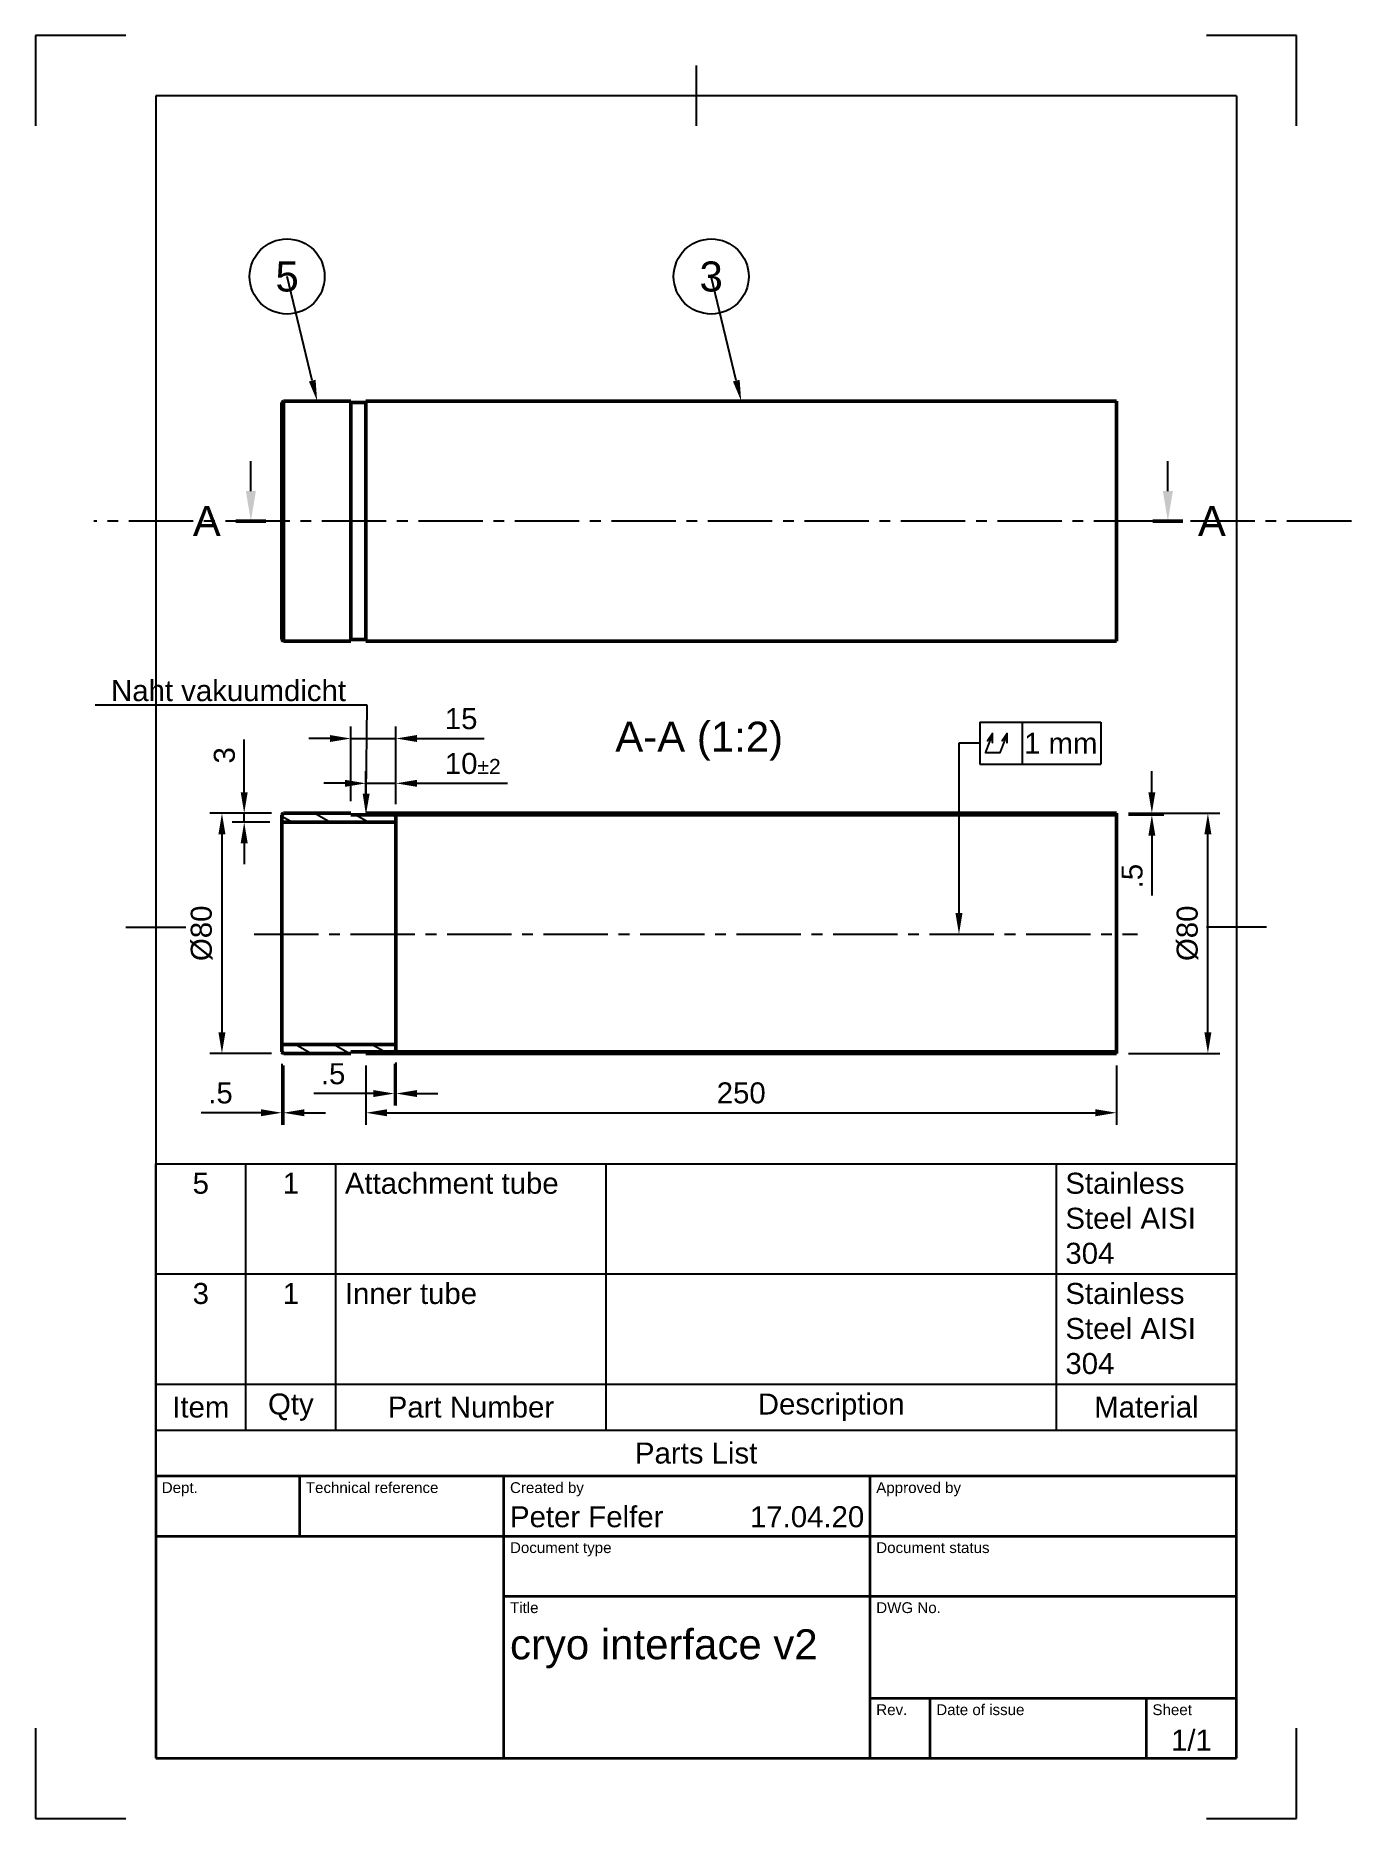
# Model space of a CAD drawing. Header units: millimetres. Extents: x 0 to 219, y 0 to 297.
import ezdxf
from ezdxf import colors
from ezdxf.entities.mleader import LeaderData, LeaderLine
from ezdxf.enums import TextEntityAlignment as Align
from ezdxf.math import Vec2, Vec3

# ---------------------------------------------------------------- set-up
doc = ezdxf.new("R2010")
doc.units = ezdxf.units.MM
doc.header["$LTSCALE"] = 0.75
doc.linetypes.add('CENTER2', pattern=[28.575, 19.05, -3.175, 3.175, -3.175])
for name, color, linetype, lineweight in [('Balloons', 7, 'Continuous', 25), ('Border', 7, 'Continuous', 25), ('FD_Dimensions', 7, 'Continuous', 25), ('GD&T Symbols', 7, 'Continuous', 25), ('Hatching', 7, 'Continuous', 25), ('Leaders', 7, 'Continuous', 25), ('Parts Lists', 7, 'Continuous', 25), ('Section Lines', 7, 'Continuous', 25), ('Smart Centers', 7, 'CENTER2', 25), ('TitleBlock', 7, 'Continuous', 35), ('View Labels', 7, 'Continuous', 25), ('Visible', 7, 'Continuous', 50)]:
    doc.layers.add(name, color=color, linetype=linetype, lineweight=lineweight)
doc.styles.add('ACISOGDT', font='amgdt.shx')
doc.styles.add('CustomTextStyle0', font='arial.ttf', dxfattribs={"height": 3.5})
doc.styles.add('FusionTitle', font='')
doc.styles.get("Standard").update_dxf_attribs({"font": 'arial.ttf'})
doc.styles.get('FusionTitle').set_extended_font_data('Arial Unicode MS')
doc.dimstyles.new('Dim-ISO-25', dxfattribs={"dimtxt": 3.5, "dimasz": 3.5, "dimexe": 2, "dimexo": 2, "dimgap": 1.5, "dimtad": 1, "dimzin": 12, "dimdsep": 46, "dimtxsty": 'Standard', "dimcen": 0, "dimazin": 3, "dimtp": 0.1, "dimtm": 0.1, "dimtfac": 0.714, "dimtmove": 0, "dimatfit": 3, "dimfxl": 1, "dimtzin": 12, "dimarcsym": 0})

# ---------------------------------------------------------------- blocks, each defined once
blk = doc.blocks.new('ISO_TITLEBLOCK')
at = {"layer": 'TitleBlock'}
for p, q in [((0, 47), (-180, 47)), ((-180, 47), (-180, 0)), ((-156, 37), (-156, 47)), ((-122, 0), (-122, 47)), ((-61, 0), (-61, 47)), ((0, 0), (0, 47)), ((-180, 37), (0, 37)), ((-122, 27), (0, 27)), ((-61, 10), (0, 10)), ((-51, 0), (-51, 10)), ((-15, 0), (-15, 10)), ((-180, 0), (0, 0))]:
    blk.add_line(p, q, dxfattribs=at)
at = {"layer": 'TitleBlock', "style": 'FusionTitle'}
for s, p in [('Dept.', (-179, 46)), ('Technical reference', (-155, 46)), ('Created by', (-121, 46)), ('Approved by', (-60, 46)), ('Document type', (-121, 36)), ('Document status', (-60, 36)), ('Title', (-121, 26)), ('DWG No.', (-60, 26)), ('Rev.', (-60, 9)), ('Date of issue', (-50, 9)), ('Sheet', (-14, 9))]:
    blk.add_text(s, height=1.8, dxfattribs=at).set_placement(p, align=Align.TOP_LEFT)
for tag, p, height in [('DEPT', (-179, 38.5), 3.5), ('TECHNICAL_REFERENCE', (-155, 38.5), 3.5), ('CREATED_BY', (-121, 38.5), 3.5), ('APPROVED_BY', (-60, 38.5), 3.5), ('DOCUMENT_TYPE', (-121, 28.5), 3.5), ('DOCUMENT_STATUS', (-60, 28.5), 3.5), ('TITLE_1', (-121, 16.5), 5), ('TITLE_2', (-121, 9), 5), ('TITLE_3', (-121, 1.5), 5), ('DATE_OF_ISSUE', (-50, 1.5), 3.5)]:
    blk.add_attdef(tag, p, '', height=height, dxfattribs=at)
for tag, p in [('CREATED_DATE', (-62, 38.5)), ('APPROVED_DATE', (-1, 38.5))]:
    blk.add_attdef(tag, text='', height=3.5, dxfattribs=at).set_placement(p, align=Align.RIGHT)
for tag, height, p in [('DRAWING_NUMBER', 5, (-30.5, 16.6)), ('REV', 3.5, (-56, 3.1)), ('SHEET', 3.5, (-7.5, 3.1))]:
    blk.add_attdef(tag, text='', height=height, dxfattribs=at).set_placement(p, align=Align.MIDDLE)
blk = doc.blocks.new('*U4')
at = {"layer": 'Smart Centers', "color": 0, "ltscale": 0.75, "transparency": 16777216}
blk.add_line((101.616027, 0), (-107.834238, 0), dxfattribs=at)
blk = doc.blocks.new('ISO_A4(P)_SHEET')
at = {"layer": 'Border'}
for p, q in [((15, 297), (0, 297)), ((0, 297), (0, 282)), ((210, 297), (195, 297)), ((210, 282), (210, 297)), ((110, 292), (110, 282)), ((200, 287), (20, 287)), ((20, 287), (20, 10)), ((200, 287), (200, 10)), ((15, 148.5), (25, 148.5)), ((205, 148.5), (195, 148.5)), ((0, 15), (0, 0)), ((210, 0), (210, 15)), ((20, 10), (200, 10)), ((0, 0), (15, 0)), ((195, 0), (210, 0))]:
    blk.add_line(p, q, dxfattribs=at)
blk = doc.blocks.new('*T6')
at = {"layer": 'Parts Lists', "color": 0, "linetype": 'ByBlock', "lineweight": -2, "transparency": 16777216}
for p, q in [((0, 52.058208), (180, 52.058208)), ((0, 0), (0, 52.058208)), ((15, 7.666667), (15, 52.058208)), ((30, 7.666667), (30, 52.058208)), ((75, 7.666667), (75, 52.058208)), ((150, 7.666667), (150, 52.058208)), ((180, 0), (180, 52.058208)), ((0, 33.695771), (180, 33.695771)), ((0, 15.333333), (180, 15.333333)), ((0, 7.666667), (180, 7.666667)), ((0, 0), (180, 0))]:
    blk.add_line(p, q, dxfattribs=at)
at = {"layer": 'Parts Lists', "color": 0, "transparency": 16777216, "char_height": 3.5}
for s, insert, width, attachment_point in [('5', (7.5, 50.558208), 12, 2), ('1', (22.5, 50.558208), 12, 2), ('Attachment tube', (31.5, 50.558208), 42, 1), ('Stainless Steel AISI 304', (151.5, 50.558208), 27, 1), ('3', (7.5, 32.195771), 12, 2), ('1', (22.5, 32.195771), 12, 2), ('Inner tube', (31.5, 32.195771), 42, 1), ('Stainless Steel AISI 304', (151.5, 32.195771), 27, 1), ('Item', (7.5, 11.5), 12, 5), ('Qty', (22.5, 11.5), 12, 5), ('Part Number', (52.5, 11.5), 42, 5), ('Description', (112.5, 11.5), 72, 5), ('Material', (165, 11.5), 27, 5), ('Parts List', (90, 3.833333), 177, 5)]:
    blk.add_mtext(s, dxfattribs=dict(at, insert=insert, width=width, attachment_point=attachment_point))
blk = doc.blocks.new('ISO_BALLOON_CIRCULAR_50')
at = {"transparency": 16777216}
blk.add_circle((0, 0), 6.25, dxfattribs=at)
blk.add_attdef('ITEMID', text='', height=5, dxfattribs=at).set_placement((0, 0), align=Align.MIDDLE_CENTER)
blk = doc.blocks.new('*D19')
at = {"layer": 'Defpoints', "color": 0, "transparency": 16777216}
for p in [(55.006786, 127.451423), (180.006786, 127.451423), (180.006786, 117.551928)]:
    blk.add_point(p, dxfattribs=at)
at = {"layer": 'FD_Dimensions', "lineweight": -2, "transparency": 16777216}
for p, q in [((55.006786, 125.451423), (55.006786, 115.551928)), ((180.006786, 125.451423), (180.006786, 115.551928)), ((58.506786, 117.551928), (176.506786, 117.551928))]:
    blk.add_line(p, q, dxfattribs=at)
at = {"layer": 'FD_Dimensions', "transparency": 16777216}
for points in [[(58.506786, 118.135262), (58.506786, 116.968595), (55.006786, 117.551928)], [(176.506786, 118.135262), (176.506786, 116.968595), (180.006786, 117.551928)]]:
    blk.add_solid(points, dxfattribs=at)
at = {"layer": 'FD_Dimensions', "color": 0, "transparency": 16777216, "insert": (117.506786, 120.838934), "char_height": 3.5, "attachment_point": 5}
blk.add_mtext('250', dxfattribs=at)
blk = doc.blocks.new('*D20')
at = {"layer": 'Defpoints', "color": 0, "transparency": 16777216}
for p in [(180.006786, 167.451423), (195.231272, 167.451423), (180.006786, 127.451423)]:
    blk.add_point(p, dxfattribs=at)
at = {"layer": 'FD_Dimensions', "lineweight": -2, "transparency": 16777216}
for p, q in [((182.006786, 167.451423), (197.231272, 167.451423)), ((195.231272, 130.951423), (195.231272, 163.951423)), ((182.006786, 127.451423), (197.231272, 127.451423))]:
    blk.add_line(p, q, dxfattribs=at)
at = {"layer": 'FD_Dimensions', "transparency": 16777216}
for points in [[(194.647939, 163.951423), (195.814606, 163.951423), (195.231272, 167.451423)], [(194.647939, 130.951423), (195.814606, 130.951423), (195.231272, 127.451423)]]:
    blk.add_solid(points, dxfattribs=at)
at = {"layer": 'FD_Dimensions', "color": 0, "transparency": 16777216, "insert": (191.846382, 147.451423), "char_height": 3.5, "attachment_point": 5, "rotation": 90}
blk.add_mtext('%%C80', dxfattribs=at)
blk = doc.blocks.new('*D21')
at = {"layer": 'Defpoints', "color": 0, "transparency": 16777216}
for p in [(180.006786, 167.451423), (180.006786, 167.201423), (185.900986, 167.201423)]:
    blk.add_point(p, dxfattribs=at)
at = {"layer": 'FD_Dimensions', "lineweight": -2, "transparency": 16777216}
for p, q in [((185.900986, 170.951423), (185.900986, 174.451423)), ((182.006786, 167.451423), (187.900986, 167.451423)), ((182.006786, 167.201423), (187.900986, 167.201423)), ((185.900986, 167.451423), (185.900986, 167.201423)), ((185.900986, 163.701423), (185.900986, 153.763497))]:
    blk.add_line(p, q, dxfattribs=at)
at = {"layer": 'FD_Dimensions', "transparency": 16777216}
for points in [[(185.317653, 170.951423), (186.48432, 170.951423), (185.900986, 167.451423)], [(185.317653, 163.701423), (186.48432, 163.701423), (185.900986, 167.201423)]]:
    blk.add_solid(points, dxfattribs=at)
at = {"layer": 'FD_Dimensions', "color": 0, "transparency": 16777216, "insert": (182.621143, 156.98246), "char_height": 3.5, "attachment_point": 5, "rotation": 90}
blk.add_mtext('.5', dxfattribs=at)
blk = doc.blocks.new('*D22')
at = {"layer": 'Defpoints', "color": 0, "transparency": 16777216}
for p in [(34.729862, 167.451423), (41.256786, 167.451423), (41.006786, 165.951423)]:
    blk.add_point(p, dxfattribs=at)
at = {"layer": 'FD_Dimensions', "lineweight": -2, "transparency": 16777216}
for p, q in [((34.729862, 170.951423), (34.729862, 179.743374)), ((39.256786, 167.451423), (32.729862, 167.451423)), ((34.729862, 165.951423), (34.729862, 167.451423)), ((39.006786, 165.951423), (32.729862, 165.951423)), ((34.729862, 162.451423), (34.729862, 158.951423))]:
    blk.add_line(p, q, dxfattribs=at)
at = {"layer": 'FD_Dimensions', "transparency": 16777216}
for points in [[(34.146528, 170.951423), (35.313195, 170.951423), (34.729862, 167.451423)], [(34.146528, 162.451423), (35.313195, 162.451423), (34.729862, 165.951423)]]:
    blk.add_solid(points, dxfattribs=at)
at = {"layer": 'FD_Dimensions', "color": 0, "transparency": 16777216, "insert": (31.441662, 177.097399), "char_height": 3.5, "attachment_point": 5, "rotation": 90}
blk.add_mtext('3', dxfattribs=at)
blk = doc.blocks.new('*D23')
at = {"layer": 'Defpoints', "color": 0, "transparency": 16777216}
for p in [(60.006786, 179.900977), (52.506786, 167.451423), (60.006786, 166.951423)]:
    blk.add_point(p, dxfattribs=at)
at = {"layer": 'FD_Dimensions', "color": 0, "lineweight": -2, "transparency": 16777216}
for p, q in [((52.506786, 169.451423), (52.506786, 181.900977)), ((60.006786, 168.951423), (60.006786, 181.900977)), ((49.006786, 179.900977), (45.506786, 179.900977)), ((52.506786, 179.900977), (60.006786, 179.900977)), ((63.506786, 179.900977), (74.717222, 179.900977))]:
    blk.add_line(p, q, dxfattribs=at)
at = {"layer": 'FD_Dimensions', "color": 0, "transparency": 16777216}
for points in [[(49.006786, 180.48431), (49.006786, 179.317643), (52.506786, 179.900977)], [(63.506786, 180.48431), (63.506786, 179.317643), (60.006786, 179.900977)]]:
    blk.add_solid(points, dxfattribs=at)
at = {"layer": 'FD_Dimensions', "color": 0, "transparency": 16777216, "insert": (70.862004, 183.187982), "char_height": 3.5, "attachment_point": 5}
blk.add_mtext('15', dxfattribs=at)
blk = doc.blocks.new('*D24')
at = {"layer": 'Defpoints', "color": 0, "transparency": 16777216}
for p in [(41.256786, 167.451423), (31.025359, 127.451423), (41.256786, 127.451423)]:
    blk.add_point(p, dxfattribs=at)
at = {"layer": 'FD_Dimensions', "lineweight": -2, "transparency": 16777216}
for p, q in [((39.256786, 167.451423), (29.025359, 167.451423)), ((31.025359, 163.951423), (31.025359, 130.951423)), ((39.256786, 127.451423), (29.025359, 127.451423))]:
    blk.add_line(p, q, dxfattribs=at)
at = {"layer": 'FD_Dimensions', "transparency": 16777216}
for points in [[(30.442025, 163.951423), (31.608692, 163.951423), (31.025359, 167.451423)], [(30.442025, 130.951423), (31.608692, 130.951423), (31.025359, 127.451423)]]:
    blk.add_solid(points, dxfattribs=at)
at = {"layer": 'FD_Dimensions', "color": 0, "transparency": 16777216, "insert": (27.640468, 147.451423), "char_height": 3.5, "attachment_point": 5, "rotation": 90}
blk.add_mtext('%%C80', dxfattribs=at)
blk = doc.blocks.new('*D25')
at = {"layer": 'Defpoints', "color": 0, "transparency": 16777216}
for p in [(41.006786, 127.701423), (41.256786, 127.451423), (41.006786, 117.551928)]:
    blk.add_point(p, dxfattribs=at)
at = {"layer": 'FD_Dimensions', "lineweight": -2, "transparency": 16777216}
for p, q in [((41.006786, 125.701423), (41.006786, 115.551928)), ((41.256786, 125.451423), (41.256786, 115.551928)), ((37.506786, 117.551928), (27.56886, 117.551928)), ((41.256786, 117.551928), (41.006786, 117.551928)), ((44.756786, 117.551928), (48.256786, 117.551928))]:
    blk.add_line(p, q, dxfattribs=at)
at = {"layer": 'FD_Dimensions', "transparency": 16777216}
for points in [[(37.506786, 118.135262), (37.506786, 116.968595), (41.006786, 117.551928)], [(44.756786, 118.135262), (44.756786, 116.968595), (41.256786, 117.551928)]]:
    blk.add_solid(points, dxfattribs=at)
at = {"layer": 'FD_Dimensions', "color": 0, "transparency": 16777216, "insert": (30.787823, 120.831772), "char_height": 3.5, "attachment_point": 5}
blk.add_mtext('.5', dxfattribs=at)
blk = doc.blocks.new('*D26')
at = {"layer": 'Defpoints', "color": 0, "transparency": 16777216}
for p in [(60.006786, 127.951423), (59.756786, 127.701423), (59.756786, 120.75185)]:
    blk.add_point(p, dxfattribs=at)
at = {"layer": 'FD_Dimensions', "lineweight": -2, "transparency": 16777216}
for p, q in [((59.756786, 125.701423), (59.756786, 118.75185)), ((60.006786, 125.951423), (60.006786, 118.75185)), ((56.256786, 120.75185), (46.31886, 120.75185)), ((60.006786, 120.75185), (59.756786, 120.75185)), ((63.506786, 120.75185), (67.006786, 120.75185))]:
    blk.add_line(p, q, dxfattribs=at)
at = {"layer": 'FD_Dimensions', "transparency": 16777216}
for points in [[(56.256786, 121.335183), (56.256786, 120.168516), (59.756786, 120.75185)], [(63.506786, 121.335183), (63.506786, 120.168516), (60.006786, 120.75185)]]:
    blk.add_solid(points, dxfattribs=at)
at = {"layer": 'FD_Dimensions', "color": 0, "transparency": 16777216, "insert": (49.537823, 124.031693), "char_height": 3.5, "attachment_point": 5}
blk.add_mtext('.5', dxfattribs=at)
blk = doc.blocks.new('*U16')
at = {"layer": 'Smart Centers', "color": 0, "ltscale": 0.75, "transparency": 16777216}
blk.add_line((-81.13675, 0), (66, 0), dxfattribs=at)
blk = doc.blocks.new('*D27')
at = {"layer": 'Defpoints', "color": 0, "transparency": 16777216}
for p in [(60.006786, 172.437034), (55.006786, 167.201423), (60.006786, 166.951423)]:
    blk.add_point(p, dxfattribs=at)
at = {"layer": 'FD_Dimensions', "lineweight": -2, "transparency": 16777216}
for p, q in [((51.506786, 172.437034), (48.006786, 172.437034)), ((55.006786, 169.201423), (55.006786, 174.437034)), ((55.006786, 172.437034), (60.006786, 172.437034)), ((60.006786, 168.951423), (60.006786, 174.437034)), ((63.506786, 172.437034), (78.586489, 172.437034))]:
    blk.add_line(p, q, dxfattribs=at)
at = {"layer": 'FD_Dimensions', "transparency": 16777216}
for points in [[(51.506786, 173.020368), (51.506786, 171.853701), (55.006786, 172.437034)], [(63.506786, 173.020368), (63.506786, 171.853701), (60.006786, 172.437034)]]:
    blk.add_solid(points, dxfattribs=at)
at = {"layer": 'FD_Dimensions', "color": 0, "transparency": 16777216, "insert": (72.796637, 175.72404), "char_height": 3.5, "attachment_point": 5}
blk.add_mtext('10{\\H2.499;±2}', dxfattribs=at)

msp = doc.modelspace()

# ---------------------------------------------------------------- hatches: boundary and pattern name
at = {"layer": 'Hatching'}
h = msp.add_hatch(dxfattribs=at)
h.set_pattern_fill('ANSI31', color=256, angle=285, style=0)
h.paths.add_polyline_path([(60.0068, 166.9514), (59.7568, 167.2014), (55.0068, 167.2014), (52.5068, 167.2014), (52.5068, 167.4514), (41.2568, 167.4514), (41.0068, 167.2014), (41.0068, 165.9514), (60.0068, 165.9514)], flags=0)
h.paths.add_polyline_path([(59.7568, 127.7014), (60.0068, 127.9514), (60.0068, 128.9514), (41.0068, 128.9514), (41.0068, 127.7014), (41.2568, 127.4514), (52.5068, 127.4514), (52.5068, 127.7014), (55.0068, 127.7014)], flags=0)
h = msp.add_hatch(dxfattribs=at)
h.set_pattern_fill('ANSI31', color=256, angle=345, style=0)
h.paths.add_polyline_path([(180.0068, 127.7014), (59.7568, 127.7014), (55.0068, 127.7014), (55.0068, 127.4514), (180.0068, 127.4514)], flags=0)
h.paths.add_polyline_path([(55.0068, 167.2014), (59.7568, 167.2014), (180.0068, 167.2014), (180.0068, 167.4514), (55.0068, 167.4514)], flags=0)

# ---------------------------------------------------------------- linework, layer by layer
at = {"layer": 'GD&T Symbols'}
for p, q in [((157.2764, 182.6167), (177.4026, 182.6167)), ((157.2764, 182.6167), (157.2764, 175.6167)), ((164.2764, 182.6167), (164.2764, 175.6167)), ((177.4026, 182.6167), (177.4026, 175.6167)), ((157.2764, 179.1167), (153.7764, 179.1167)), ((153.7764, 179.1167), (153.7764, 150.8264)), ((157.2764, 175.6167), (177.4026, 175.6167))]:
    msp.add_line(p, q, dxfattribs=at)
at = {"layer": 'GD&T Symbols', "linetype": 'Continuous'}
msp.add_solid([(154.3598, 150.8264), (153.1931, 150.8264), (153.7764, 147.3264)], dxfattribs=at)
at = {"layer": 'Section Lines'}
for p, q in [((35.8397, 221.1262), (35.8397, 226.1262)), ((188.5648, 221.1262), (188.5648, 226.1262))]:
    msp.add_line(p, q, dxfattribs=at)
at = {"layer": 'Section Lines', "lineweight": 50}
for p, q in [((33.3397, 216.1262), (38.3397, 216.1262)), ((191.0648, 216.1262), (186.0648, 216.1262))]:
    msp.add_line(p, q, dxfattribs=at)
at = {"layer": 'Section Lines'}
for points in [[(36.673, 221.1262), (35.8397, 216.1262), (35.0063, 221.1262)], [(189.3981, 221.1262), (188.5648, 216.1262), (187.7315, 221.1262)]]:
    msp.add_solid(points, dxfattribs=at)
at = {"layer": 'Visible'}
for p, q in [((41.0068, 235.8762), (41.2568, 236.1262)), ((41.0068, 196.3762), (41.0068, 235.8762)), ((41.2568, 236.1262), (41.2568, 196.1262)), ((52.5068, 236.1262), (41.2568, 236.1262)), ((52.5068, 236.1262), (52.5068, 196.1262)), ((55.0068, 235.8762), (52.5068, 235.8762)), ((55.0068, 236.1262), (55.0068, 196.1262)), ((180.0068, 236.1262), (55.0068, 236.1262)), ((180.0068, 236.1262), (180.0068, 196.1262)), ((41.0068, 196.3762), (41.2568, 196.1262)), ((52.5068, 196.1262), (41.2568, 196.1262)), ((55.0068, 196.3762), (52.5068, 196.3762)), ((180.0068, 196.1262), (55.0068, 196.1262))]:
    msp.add_line(p, q, dxfattribs=at)
at = {"layer": 'Visible', "extrusion": (-6e-16, -1, 0)}
for p, q in [((41.2568, 167.4514), (41.0068, 167.2014)), ((41.0068, 167.2014), (41.0068, 165.9514)), ((52.5068, 167.4514), (41.2568, 167.4514)), ((52.5068, 167.2014), (52.5068, 167.4514)), ((59.7568, 167.2014), (52.5068, 167.2014)), ((180.0068, 167.4514), (55.0068, 167.4514)), ((55.0068, 167.4514), (55.0068, 167.2014)), ((55.0068, 167.2014), (180.0068, 167.2014)), ((60.0068, 166.9514), (59.7568, 167.2014)), ((60.0068, 165.9514), (60.0068, 166.9514)), ((180.0068, 167.2014), (180.0068, 167.4514)), ((180.0068, 167.2014), (180.0068, 127.7014)), ((41.0068, 165.9514), (60.0068, 165.9514)), ((41.0068, 165.9514), (41.0068, 128.9514)), ((60.0068, 165.9514), (60.0068, 128.9514)), ((60.0068, 128.9514), (41.0068, 128.9514)), ((41.0068, 128.9514), (41.0068, 127.7014)), ((59.7568, 127.7014), (60.0068, 127.9514)), ((60.0068, 127.9514), (60.0068, 128.9514)), ((41.0068, 127.7014), (41.2568, 127.4514)), ((41.2568, 127.4514), (52.5068, 127.4514)), ((52.5068, 127.4514), (52.5068, 127.7014)), ((52.5068, 127.7014), (59.7568, 127.7014)), ((180.0068, 127.7014), (55.0068, 127.7014)), ((55.0068, 127.7014), (55.0068, 127.4514)), ((55.0068, 127.4514), (180.0068, 127.4514)), ((180.0068, 127.4514), (180.0068, 127.7014))]:
    msp.add_line(p, q, dxfattribs=at)

# ---------------------------------------------------------------- block references
msp.add_blockref('*T6', (20, 57))
at = {"layer": 'Border'}
msp.add_blockref('ISO_A4(P)_SHEET', (0, 0), dxfattribs=at)
at = {"layer": 'Smart Centers', "ltscale": 0.75}
for name, p in [('*U4', (117.5068, 216.1262)), ('*U16', (117.5068, 147.3264))]:
    msp.add_blockref(name, p, dxfattribs=at)
at = {"layer": 'TitleBlock'}
msp.add_blockref('ISO_TITLEBLOCK', (200, 10), dxfattribs=at).add_auto_attribs({'CREATED_DATE': '17.04.20', 'SHEET': '1/1', 'TITLE_1': 'cryo interface v2', 'CREATED_BY': 'Peter Felfer'})

# ---------------------------------------------------------------- texts
at = {"layer": 'GD&T Symbols', "style": 'ACISOGDT'}
msp.add_text('t', height=3.5, dxfattribs=at).set_placement((157.8181, 177.3876))
at = {"layer": 'GD&T Symbols', "color": 7, "style": 'CustomTextStyle0'}
msp.add_text('1 mm', height=3.5, dxfattribs=at).set_placement((164.619, 177.3608))
at = {"layer": 'Section Lines', "char_height": 5, "attachment_point": 5}
for insert in [(28.5051, 216.1262), (195.8994, 216.1262)]:
    msp.add_mtext('A', dxfattribs=dict(at, insert=insert))
at = {"layer": 'View Labels', "insert": (110.5068, 176.1992), "char_height": 5, "width": 30.21487, "attachment_point": 8}
msp.add_mtext('A-A (1:2)', dxfattribs=at)

# ---------------------------------------------------------------- dimensions: what is measured, and where the dimension line sits
at = {"layer": 'FD_Dimensions'}
for base, p1, p2, angle, override, picture, middle in [((60.0068, 179.901), (52.5068, 167.4514), (60.0068, 166.9514), 180, {"dimlfac": 2}, '*D23', (70.862, 183.188)), ((34.7299, 167.4514), (41.0068, 165.9514), (41.2568, 167.4514), 90, {"dimlfac": 2, "dimclrd": 256, "dimclre": 256}, '*D22', (31.4417, 177.0974)), ((185.901, 167.2014), (180.0068, 167.4514), (180.0068, 167.2014), 270, {"dimlfac": 2, "dimclrd": 256, "dimclre": 256}, '*D21', (182.6211, 156.9825))]:
    dim = msp.add_linear_dim(base=base, p1=p1, p2=p2, angle=angle, dimstyle='Dim-ISO-25', override=override, dxfattribs=at)
    dim.commit()
    dim.dimension.update_dxf_attribs({"geometry": picture, "text_midpoint": middle})
for base, p1, p2, override, picture, middle in [((60.0068, 172.437), (55.0068, 167.2014), (60.0068, 166.9514), {"dimgap": 1.5, "dimlfac": 2, "dimclrd": 256, "dimclre": 256, "dimtol": 1, "dimlim": 0, "dimtp": 2, "dimtm": 2}, '*D27', (72.7966, 175.724)), ((59.7568, 120.7519), (60.0068, 127.9514), (59.7568, 127.7014), {"dimlfac": 2, "dimclrd": 256, "dimclre": 256}, '*D26', (49.5378, 124.0317)), ((41.0068, 117.5519), (41.2568, 127.4514), (41.0068, 127.7014), {"dimlfac": 2, "dimclrd": 256, "dimclre": 256}, '*D25', (30.7878, 120.8318))]:
    dim = msp.add_linear_dim(base=base, p1=p1, p2=p2, dimstyle='Dim-ISO-25', override=override, dxfattribs=at)
    dim.commit()
    dim.dimension.update_dxf_attribs({"geometry": picture, "text_midpoint": middle})
dim = msp.add_linear_dim(base=(31.0254, 127.4514), p1=(41.2568, 167.4514), p2=(41.2568, 127.4514), angle=270, text='%%C<>', dimstyle='Dim-ISO-25', override={"dimlfac": 2, "dimclrd": 256, "dimclre": 256}, dxfattribs=at)
dim.commit()
dim.dimension.update_dxf_attribs({"geometry": '*D24', "text_midpoint": (27.6405, 147.4514)})
dim = msp.add_aligned_dim(p1=(180.0068, 127.4514), p2=(180.0068, 167.4514), distance=-15.2245, text='%%C<>', dimstyle='Dim-ISO-25', override={"dimlfac": 2, "dimclrd": 256, "dimclre": 256}, dxfattribs=at)
dim.commit()
dim.dimension.update_dxf_attribs({"geometry": '*D20', "text_midpoint": (191.8464, 147.4514)})
dim = msp.add_aligned_dim(p1=(55.0068, 127.4514), p2=(180.0068, 127.4514), distance=-9.8995, dimstyle='Dim-ISO-25', override={"dimlfac": 2, "dimclrd": 256, "dimclre": 256}, dxfattribs=at)
dim.commit()
dim.dimension.update_dxf_attribs({"geometry": '*D19', "text_midpoint": (117.5068, 120.8389)})

# ---------------------------------------------------------------- leaders
at = {"layer": 'Balloons'}
ml = msp.add_multileader_block('Standard', dxfattribs=at)
ml.set_content('ISO_BALLOON_CIRCULAR_50', color=256)
ml.set_attribute('ITEMID', '5', width=0)
ml.set_leader_properties()
ml.build(insert=Vec2(0, 0))
ml.multileader.update_dxf_attribs({"has_dogleg": 0, "arrow_head_size": 3.5, "block_connection_type": 1})
ctx = ml.context
ctx.base_point, ctx.char_height, ctx.arrow_head_size = Vec3(41.8818, 256.8762), 3.5, 3.5
ctx.attachment_type = 1
notes = []
notes.append((ctx, [(0, (1, 1, 0), (33.8818, 256.8762), (1, 0), 8, [(0, [(46.8818, 236.1262)], 0, [])])]))
ctx.block.insert = Vec3(41.8818, 256.8762)
ml = msp.add_multileader_block('Standard', dxfattribs=at)
ml.set_content('ISO_BALLOON_CIRCULAR_50', color=256)
ml.set_attribute('ITEMID', '3', width=0)
ml.set_leader_properties()
ml.build(insert=Vec2(0, 0))
ml.multileader.update_dxf_attribs({"has_dogleg": 0, "arrow_head_size": 3.5, "block_connection_type": 1})
ctx = ml.context
ctx.base_point, ctx.char_height, ctx.arrow_head_size = Vec3(112.5068, 256.8762), 3.5, 3.5
ctx.attachment_type = 1
notes.append((ctx, [(0, (1, 1, 0), (104.5068, 256.8762), (1, 0), 8, [(0, [(117.5068, 236.1262)], 0, [])])]))
ctx.block.insert = Vec3(112.5068, 256.8762)
at = {"layer": 'Leaders'}
ml = msp.add_multileader_mtext('Standard', dxfattribs=at)
ml.set_content('Naht vakuumdicht', color=256)
ml.set_leader_properties()
ml.build(insert=Vec2(0, 0))
ml.multileader.update_dxf_attribs({"text_left_attachment_type": 5, "text_right_attachment_type": 5, "dogleg_length": 3.5, "arrow_head_size": 3.5})
ctx = ml.context
ctx.base_point, ctx.char_height, ctx.arrow_head_size, ctx.landing_gap_size, ctx.plane_origin = Vec3(12.9568, 185.4336), 3.5, 3.5, 0, Vec3(61.0068, 167.2014)
ctx.left_attachment, ctx.right_attachment, ctx.text_align_type = 5, 5, 2
notes.append((ctx, [(0, (1, 1, 0), (55.1836, 185.4336), (-1, 0), 3.5, [(0, [(55.0068, 167.2014)], 0, [])])]))
ctx.mtext.insert, ctx.mtext.alignment, ctx.mtext.flow_direction = Vec3(51.6836, 189.6336), 3, 5
for ctx, leaders in notes:
    for number, flags, end, landing, length, lines in leaders:
        leader = LeaderData()
        leader.index, (leader.has_last_leader_line, leader.has_dogleg_vector, leader.attachment_direction) = number, flags
        leader.last_leader_point, leader.dogleg_vector, leader.dogleg_length = Vec3(end), Vec3(landing), length
        for number, points, colour, breaks in lines:
            line = LeaderLine()
            line.index, line.vertices, line.color, line.breaks = number, Vec3.list(points), colors.encode_raw_color(colour), breaks
            leader.lines.append(line)
        ctx.leaders.append(leader)

doc.saveas('drawing.dxf')
